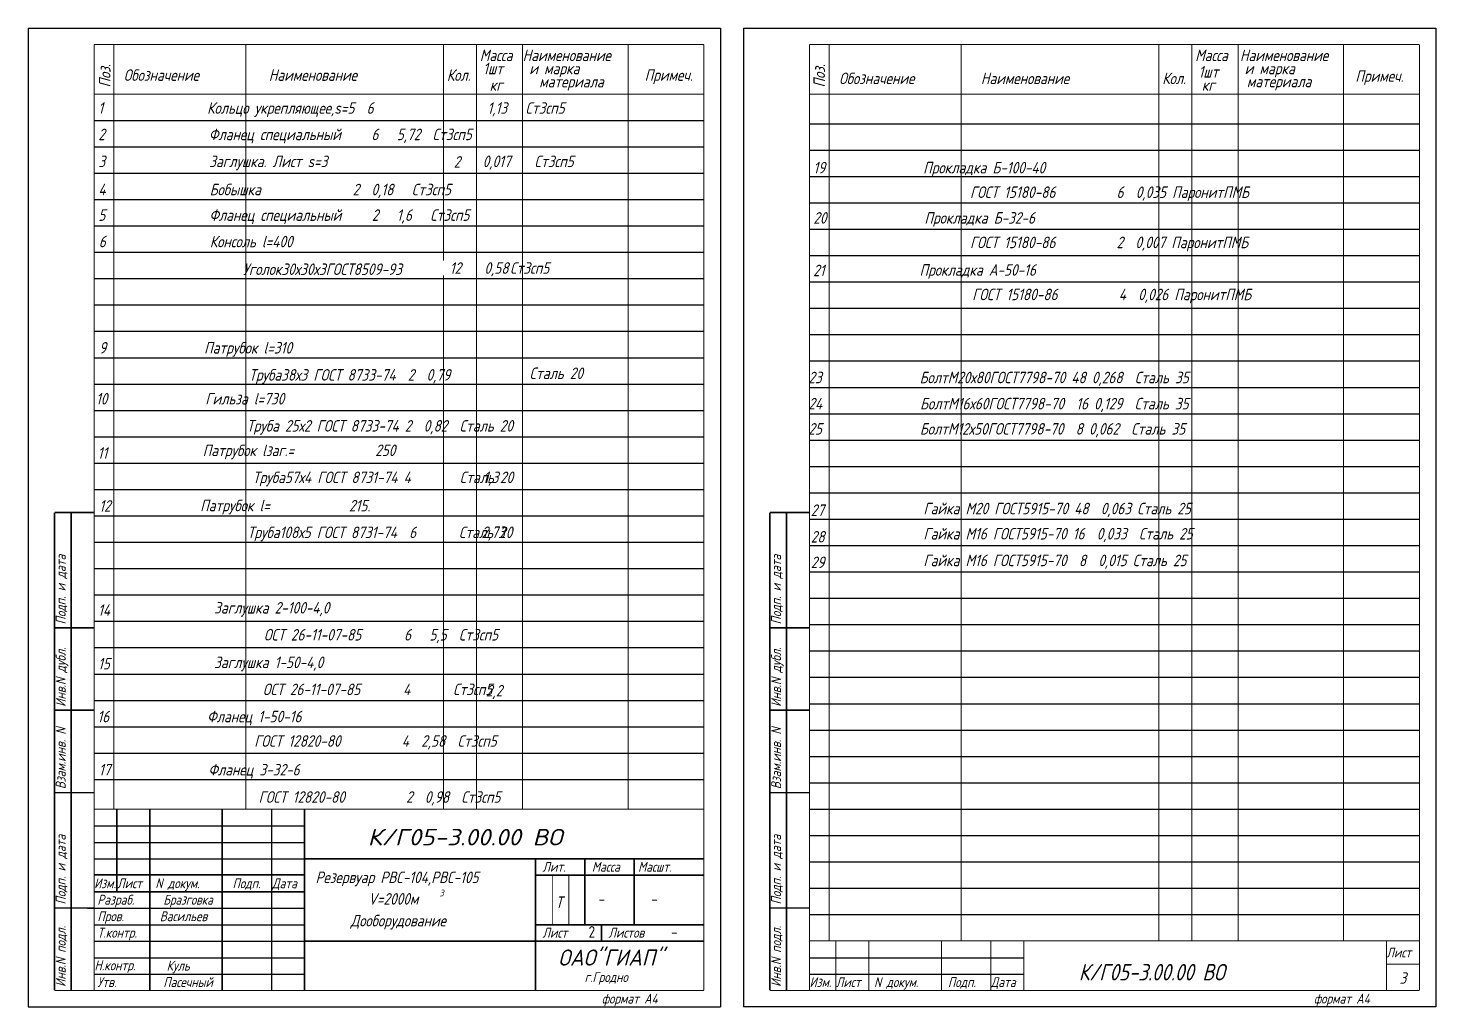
# Model space of a CAD drawing. Extents: x 604 to 1882, y 746 to 1340.
# Drawn here: x 1455.3 to 1882.3, y 1042.8 to 1339.8 of the extents above; entities that cross this region are included whole.
import ezdxf
from ezdxf.enums import TextEntityAlignment as Align

# ---------------------------------------------------------------- set-up
doc = ezdxf.new("R2010")
doc.units = 0
doc.header["$LTSCALE"] = 0.4
doc.header["$MEASUREMENT"] = 0
doc.layers.get('0').update_dxf_attribs({"linetype": 'CONTINUOUS'})
doc.styles.add('ROMANC', font='romanc', dxfattribs={"width": 0.8, "oblique": 15, "height": 3.5})

msp = doc.modelspace()

# ---------------------------------------------------------------- linework, layer by layer
for p, q in [((1455.3357, 1339.78394), (1455.3357, 1042.78394)), ((1455.3357, 1339.78394), (1665.3357, 1339.78394)), ((1665.3357, 1339.78394), (1665.3357, 1042.78394)), ((1672.3357, 1339.78394), (1882.3357, 1339.78394)), ((1672.3357, 1339.78394), (1672.3357, 1042.78394)), ((1882.3357, 1339.78394), (1882.3357, 1042.78394)), ((1475.3357, 1311.78394), (1660.3357, 1311.78394)), ((1692.3357, 1310.78394), (1877.3357, 1310.78394)), ((1475.3357, 1303.78394), (1660.3357, 1303.78394)), ((1692.3357, 1302.78394), (1877.3357, 1302.78394)), ((1475.3357, 1295.78394), (1660.3357, 1295.78394)), ((1692.3357, 1294.78394), (1877.3357, 1294.78394)), ((1475.3357, 1287.78394), (1660.3357, 1287.78394)), ((1692.3357, 1286.78394), (1877.3357, 1286.78394)), ((1475.3357, 1279.78394), (1660.3357, 1279.78394)), ((1692.3357, 1278.78394), (1877.3357, 1278.78394)), ((1475.3357, 1271.78394), (1660.3357, 1271.78394)), ((1692.3357, 1270.78394), (1877.3357, 1270.78394)), ((1475.3357, 1263.78394), (1660.3357, 1263.78394)), ((1692.3357, 1262.78394), (1877.3357, 1262.78394)), ((1475.3357, 1255.78394), (1660.3357, 1255.78394)), ((1692.3357, 1254.78394), (1877.3357, 1254.78394)), ((1475.3357, 1247.78394), (1660.3357, 1247.78394)), ((1692.3357, 1246.78394), (1877.3357, 1246.78394)), ((1475.3357, 1239.78394), (1660.3357, 1239.78394)), ((1692.3357, 1238.78394), (1877.3357, 1238.78394)), ((1475.3357, 1231.78394), (1660.3357, 1231.78394)), ((1692.3357, 1230.78394), (1877.3357, 1230.78394)), ((1475.3357, 1223.78394), (1660.3357, 1223.78394)), ((1692.3357, 1222.78394), (1877.3357, 1222.78394)), ((1475.3357, 1215.78394), (1660.3357, 1215.78394)), ((1692.3357, 1214.78394), (1877.3357, 1214.78394)), ((1475.3357, 1207.78394), (1660.3357, 1207.78394)), ((1692.3357, 1206.78394), (1877.3357, 1206.78394)), ((1475.3357, 1199.78394), (1660.3357, 1199.78394)), ((1692.3357, 1198.78394), (1877.3357, 1198.78394)), ((1475.3357, 1191.78394), (1660.3357, 1191.78394)), ((1692.3357, 1190.78394), (1877.3357, 1190.78394)), ((1475.3357, 1183.78394), (1660.3357, 1183.78394)), ((1692.3357, 1182.78394), (1877.3357, 1182.78394)), ((1475.3357, 1175.78394), (1660.3357, 1175.78394)), ((1692.3357, 1174.78394), (1877.3357, 1174.78394)), ((1475.3357, 1167.78394), (1660.3357, 1167.78394)), ((1692.3357, 1166.78394), (1877.3357, 1166.78394)), ((1475.3357, 1159.78394), (1660.3357, 1159.78394)), ((1692.3357, 1158.78394), (1877.3357, 1158.78394)), ((1475.3357, 1151.78394), (1660.3357, 1151.78394)), ((1692.3357, 1150.78394), (1877.3357, 1150.78394)), ((1475.3357, 1143.78394), (1660.3357, 1143.78394)), ((1692.3357, 1142.78394), (1877.3357, 1142.78394)), ((1475.3357, 1135.78394), (1660.3357, 1135.78394)), ((1692.3357, 1134.78394), (1877.3357, 1134.78394)), ((1475.3357, 1127.78394), (1660.3357, 1127.78394)), ((1692.3357, 1126.78394), (1877.3357, 1126.78394)), ((1475.3357, 1119.78394), (1660.3357, 1119.78394)), ((1692.3357, 1118.78394), (1877.3357, 1118.78394)), ((1475.3357, 1111.78394), (1660.3357, 1111.78394)), ((1692.3357, 1110.78394), (1877.3357, 1110.78394)), ((1692.3357, 1102.78394), (1877.3357, 1102.78394)), ((1475.3357, 1097.70517), (1539.20307, 1097.70517)), ((1692.3357, 1094.78394), (1877.3357, 1094.78394)), ((1475.3357, 1092.70517), (1539.20307, 1092.70517)), ((1475.3357, 1087.70517), (1539.20307, 1087.70517)), ((1692.3357, 1086.78394), (1877.3357, 1086.78394)), ((1692.3357, 1078.78394), (1877.3357, 1078.78394)), ((1473.3357, 1072.70517), (1539.20307, 1072.70517)), ((1475.3357, 1067.70517), (1539.20307, 1067.70517)), ((1692.3357, 1070.78394), (1877.3357, 1070.78394)), ((1475.3357, 1062.70517), (1539.20307, 1062.70517)), ((1475.3357, 1057.70517), (1539.20307, 1057.70517)), ((1692.3357, 1057.70517), (1757.3357, 1057.70517)), ((1475.3357, 1052.70517), (1539.20307, 1052.70517)), ((1692.3357, 1052.70517), (1757.3357, 1052.70517)), ((1455.3357, 1042.78394), (1665.3357, 1042.78394)), ((1882.3357, 1042.78394), (1672.3357, 1042.78394))]:
    msp.add_line(p, q)
for points, const_width in [([(1475.3357, 1334.78394), (1475.3357, 1047.78394)], 0.3), ([(1475.3357, 1334.78394), (1660.3357, 1334.78394)], 0.3), ([(1481.3357, 1334.78394), (1481.3357, 1102.78394)], 0.3), ([(1521.3357, 1334.78394), (1521.3357, 1102.78394)], 0.3), ([(1581.3357, 1334.78394), (1581.3357, 1269.23866)], 0.3), ([(1591.3357, 1334.78394), (1591.3357, 1102.78394)], 0.3), ([(1605.3357, 1334.78394), (1605.3357, 1102.78394)], 0.3), ([(1637.3357, 1334.78394), (1637.3357, 1102.78394)], 0.3), ([(1660.3357, 1334.78394), (1660.3357, 1047.78394)], 0.3), ([(1692.3357, 1334.78394), (1692.3357, 1047.78394)], 0.3), ([(1692.3357, 1334.78394), (1877.3357, 1334.78394)], 0.3), ([(1698.3357, 1334.78394), (1698.3357, 1062.78394)], 0.3), ([(1738.3357, 1334.78394), (1738.3357, 1062.78394)], 0.3), ([(1798.3357, 1334.78394), (1798.3357, 1062.78394)], 0.3), ([(1808.3357, 1334.78394), (1808.3357, 1062.78394)], 0.3), ([(1822.3357, 1334.78394), (1822.3357, 1062.78394)], 0.3), ([(1854.3357, 1334.78394), (1854.3357, 1062.78394)], 0.3), ([(1877.3357, 1334.78394), (1877.3357, 1047.78394)], 0.3), ([(1475.3357, 1319.78394), (1660.3357, 1319.78394)], 0.3), ([(1692.3357, 1319.78394), (1877.3357, 1319.78394)], 0.3), ([(1581.3357, 1264.78378), (1581.3357, 1102.78394)], 0.3), ([(1463.3357, 1192.78394), (1463.3357, 1047.78394)], 0.5), ([(1475.3357, 1192.78394), (1463.3357, 1192.78394)], 0.5), ([(1468.3357, 1047.78394), (1468.3357, 1192.78394)], 0.5), ([(1680.3357, 1192.78394), (1680.3357, 1047.78394)], 0.5), ([(1692.3357, 1192.78394), (1680.3357, 1192.78394)], 0.5), ([(1685.3357, 1047.78394), (1685.3357, 1192.78394)], 0.5), ([(1475.3357, 1157.78394), (1463.3357, 1157.78394)], 0.5), ([(1692.3357, 1157.78394), (1680.3357, 1157.78394)], 0.5), ([(1475.3357, 1132.78394), (1463.3357, 1132.78394)], 0.5), ([(1692.3357, 1132.78394), (1680.3357, 1132.78394)], 0.5), ([(1475.3357, 1107.78394), (1463.3357, 1107.78394)], 0.5), ([(1692.3357, 1107.78394), (1680.3357, 1107.78394)], 0.5), ([(1475.3357, 1102.78394), (1660.3357, 1102.78394)], 0.3), ([(1482.20307, 1102.70517), (1482.20307, 1077.70517)], 0.5), ([(1492.20307, 1102.70517), (1492.20307, 1047.78394)], 0.5), ([(1514.20307, 1102.70517), (1514.20307, 1047.78394)], 0.5), ([(1514.20307, 1102.70517), (1514.20307, 1047.78394)], 0.5), ([(1529.20307, 1102.70517), (1529.20307, 1047.78394)], 0.5), ([(1529.20307, 1102.70517), (1529.20307, 1047.78394)], 0.5), ([(1539.20307, 1102.70517), (1539.20307, 1047.78394)], 0.5), ([(1539.20307, 1087.70517), (1660.3357, 1087.70517)], 0.5), ([(1609.20307, 1087.70517), (1609.20307, 1047.78394)], 0.5), ([(1624.20307, 1087.70517), (1624.20307, 1067.70517)], 0.5), ([(1639.20307, 1087.70517), (1639.20307, 1067.70517)], 0.5), ([(1475.3357, 1082.803), (1539.20307, 1082.803)], 0.5), ([(1609.20307, 1082.70517), (1660.3357, 1082.70517)], 0.5), ([(1614.3357, 1082.78394), (1614.3357, 1067.78394)], 0.3), ([(1619.3357, 1082.78394), (1619.3357, 1067.78394)], 0.3), ([(1475.3357, 1077.70517), (1539.20307, 1077.70517)], 0.5), ([(1475.3357, 1072.78394), (1463.3357, 1072.78394)], 0.5), ([(1692.3357, 1072.78394), (1680.3357, 1072.78394)], 0.5), ([(1609.20307, 1067.70517), (1660.3357, 1067.70517)], 0.5), ([(1629.20307, 1067.70517), (1629.20307, 1062.70517)], 0.5), ([(1539.20307, 1062.70517), (1660.3357, 1062.70517)], 0.5), ([(1692.3357, 1062.78394), (1877.3357, 1062.78394)], 0.3), ([(1700.3357, 1062.78394), (1700.3357, 1047.78394)], 0.3), ([(1710.3357, 1062.78394), (1710.3357, 1047.78394)], 0.3), ([(1732.3357, 1062.78394), (1732.3357, 1047.78394)], 0.3), ([(1747.3357, 1062.78394), (1747.3357, 1047.78394)], 0.3), ([(1757.3357, 1062.78394), (1757.3357, 1047.78394)], 0.3), ([(1867.3357, 1062.78394), (1867.3357, 1047.78394)], 0.3), ([(1877.3357, 1055.78394), (1867.3357, 1055.78394)], 0.3), ([(1463.3357, 1047.78394), (1660.3357, 1047.78394)], 0.3), ([(1680.3357, 1047.78394), (1877.3357, 1047.78394)], 0.3)]:
    msp.add_lwpolyline(points, dxfattribs=dict(const_width=const_width))

# ---------------------------------------------------------------- texts
at = {"style": 'ROMANC', "oblique": 15, "width": 0.8}
for s, height, p in [('Масса', 3.5, (1592.3357, 1329.78394)), ('Наименование', 3.5, (1605.3357, 1329.78394)), ('Масса', 3.5, (1809.3357, 1329.78394)), ('Наименование', 3.5, (1822.91693, 1329.78394)), ('1шт', 3.5, (1593.3357, 1325.78394)), ('и марка', 3.5, (1607.3357, 1325.78394)), ('1шт', 3.5, (1810.3357, 1324.78394)), ('и марка ', 3.5, (1824.3357, 1325.78394)), ('Обозначение', 3.5, (1484.3357, 1323.78394)), ('Наименование', 3.5, (1528.3357, 1323.78394)), ('Кол.', 3.5, (1582.3357, 1323.78394)), ('материала', 3.5, (1610.3357, 1321.78394)), ('Примеч.', 3.5, (1642.3357, 1323.78394)), ('Обозначение', 3.5, (1701.3357, 1322.78394)), ('Наименование', 3.5, (1744.3357, 1322.78394)), ('Кол.', 3.5, (1799.3357, 1322.78394)), ('материала', 3.5, (1824.98101, 1321.8473)), ('Примеч.', 3.5, (1857.91693, 1323.49285)), ('кг', 3.5, (1595.3357, 1320.78394)), ('кг', 3.5, (1811.3357, 1320.78394)), ('1                 Кольцо укрепляющее,s=5  6', 3.5, (1476.59496, 1313.79326)), ('1,13   Ст3сп5', 3.5, (1594.65496, 1313.79326)), ('2                 Фланец специальный     6   5,72  Ст3сп5', 3.5, (1476.60567, 1305.78352)), ('3                 Заглушка. Лист s=3           ', 3.5, (1476.63275, 1297.60226)), ('2', 3.5, (1584.41809, 1297.45289)), ('0,017', 3.5, (1593.20205, 1297.60226)), ('Ст3сп5', 3.5, (1608.92694, 1297.60226)), ('19                Прокладка Б-100-40', 3.5, (1693.50857, 1295.69748)), ('4                 Бобышка               2  0,18   Ст3сп5', 3.5, (1476.63275, 1289.06188)), ('ГОСТ 15180-86          6  0,035 ПаронитПМБ', 3.5, (1741.03763, 1288.25392)), ('5                 Фланец специальный     2   1,6   Ст3сп5', 3.5, (1476.60567, 1281.29286)), ('20                Прокладка Б-32-6', 3.5, (1693.50857, 1280.4559)), ('6                 Консоль l=400', 3.5, (1476.76198, 1273.27678)), ('ГОСТ 15180-86          2  0,007 ПаронитПМБ', 3.5, (1741.03763, 1273.01234)), ('Уголок30х30х3ГОСТ8509-93', 3.5, (1520.53488, 1264.87805)), ('12        Ст3сп5', 3.5, (1583.21767, 1265.228)), ('0,58 ', 3.5, (1593.72316, 1265.228)), ('21', 3.5, (1693.43232, 1264.49951)), ('                 Прокладка А-50-16', 3.5, (1694.16725, 1264.65829)), ('ГОСТ 15180-86          4  0,026 ПаронитПМБ', 3.5, (1741.6963, 1257.21474)), ('9                Патрубок l=310', 3.5, (1476.86203, 1241.03166)), ('Труба38х3 ГОСТ 8733-74  2  0,79   ', 3.5, (1522.31914, 1232.81624)), ('Сталь 20', 3.5, (1607.43033, 1233.2995)), (' 23                БолтМ20х80ГОСТ7798-70 48 0,268  Сталь 35', 3.5, (1690.14308, 1232.01916)), ('10                Гильза l=730', 3.5, (1475.89486, 1225.56734)), (' 24                БолтМ16х60ГОСТ7798-70  16 0,129  Сталь 35', 3.5, (1690.14308, 1224.08703)), ('Труба 25х2 ГОСТ 8733-74 2  0,82  Сталь 20', 3.5, (1521.63983, 1217.35192)), (' 25                БолтМ12х50ГОСТ7798-70  8 0,062  Сталь 35', 3.5, (1690.14308, 1216.43819)), ('                  Патрубок lзаг.=', 3.5, (1474.8638, 1209.89929)), ('250', 3.5, (1560.6038, 1209.92929)), ('11', 3.5, (1476.41179, 1209.11983)), ('Труба57х4 ГОСТ 8731-74 4        Сталь 20', 3.5, (1523.4538, 1201.70929)), ('1,3', 3.5, (1593.4838, 1201.71929)), ('12', 3.5, (1476.87689, 1193.04606)), ('                  Патрубок l=', 3.5, (1474.09542, 1193.17615)), ('215.', 3.5, (1552.64542, 1193.12615)), ('                  Гайка М20 ГОСТ5915-70 48  0,063 Сталь 25', 3.5, (1693.47533, 1192.25572)), ('27', 3.5, (1692.73696, 1191.75777)), ('Труба108х5 ГОСТ 8731-74  6       Сталь 20', 3.5, (1521.86542, 1185.02615)), ('2,73', 3.5, (1592.85542, 1185.06615)), ('28', 3.5, (1692.73696, 1183.68722)), ('                  Гайка М16 ГОСТ5915-70 16  0,033  Сталь 25', 3.5, (1693.47533, 1184.60687)), ('29', 3.5, (1692.73696, 1175.91557)), ('                  Гайка М16 ГОСТ5915-70  8  0,015 Сталь 25', 3.5, (1693.47533, 1176.5081)), ('14', 3.5, (1476.52695, 1161.42766)), ('                Заглушка 2-100-4,0', 3.5, (1482.03576, 1162.14073)), ('ОСТ 26-11-07-85       6   5,5  Ст3сп5', 3.5, (1526.85569, 1153.94952)), ('15', 3.5, (1476.52695, 1145.16926)), ('                Заглушка 1-50-4,0', 3.5, (1482.03576, 1145.56354)), ('ОСТ 26-11-07-85       4       Ст3сп5', 3.5, (1526.53668, 1137.37233)), ('2,2', 3.5, (1594.18744, 1136.98235)), ('16                Фланец 1-50-16', 3.5, (1476.34208, 1129.1313)), ('ГОСТ 12820-80          4  2,58  Ст3сп5', 3.5, (1523.91669, 1121.71641)), ('17                Фланец 3-32-6', 3.5, (1476.77854, 1112.99301)), ('ГОСТ 12820-80          2  0,98  Ст3сп5', 3.5, (1525.22608, 1104.70578)), ('Лит.', 3, (1611.3357, 1083.78394)), ('Масса', 3, (1626.3357, 1083.78394)), ('Масшт.', 3, (1640.3357, 1083.78394)), ('Изм.', 3, (1475.3357, 1078.78394)), ('Лист', 3, (1482.3357, 1078.78394)), (' N докум.', 3, (1492.3357, 1078.78394)), ('Подп.', 3, (1517.3357, 1078.78394)), ('Дата', 3, (1529.3357, 1078.78394)), ('Резервуар РВС-104,РВС-105', 3.5, (1542.5057, 1080.33394)), ('Разраб.', 3, (1476.3357, 1073.78394)), ('  V=2000м', 3.5, (1554.7957, 1073.80394)), ('3', 2, (1580.1357, 1076.32394)), ('Т', 3.5, (1615.3357, 1072.78394)), ('Пров.', 3, (1476.3357, 1068.78394)), ('Васильев', 3, (1495.2657, 1068.78394)), ('Дооборудование', 3.5, (1553.1457, 1067.20394)), ('Т.контр.', 3, (1476.3357, 1063.78394)), ('Лист', 3, (1611.3357, 1063.78394)), ('Листов', 3, (1631.3357, 1063.78394)), ('Лист', 3, (1867.3357, 1057.78394)), ('Н.контр.', 3, (1475.4457, 1053.88394)), ('Куль', 3, (1497.3357, 1053.78394)), ('К/Г05-3.00.00 ВО', 5, (1774.0257, 1050.80394)), ('Утв.', 3, (1476.3357, 1048.78394)), ('г.Гродно', 3, (1624.1157, 1050.30394)), ('Изм.', 3, (1692.3357, 1048.78394)), ('Лист', 3, (1700.3357, 1048.78394)), (' N докум.', 3, (1710.3357, 1048.78394)), ('Подп.', 3, (1734.3357, 1048.78394)), ('Дата', 3, (1747.3357, 1048.78394)), ('3', 3.5, (1871.3357, 1049.78394)), ('формат А4', 3, (1629.3357, 1043.78394)), ('формат А4', 3, (1845.3357, 1043.78394))]:
    msp.add_text(s, height=height, dxfattribs=at).set_placement(p)
for s, height, p in [('Поз.', 3.5, (1480.3357, 1321.78394)), ('Поз.', 3.5, (1697.04509, 1321.78394)), ('Подп. и дата', 3, (1466.72274, 1158.83873)), ('Подп. и дата', 3, (1683.72274, 1158.83873)), ('Инв.N дубл.', 3, (1466.72274, 1133.83873)), ('Инв.N дубл.', 3, (1683.72274, 1133.83873)), ('Взам.инв. N', 3, (1466.72274, 1108.83873)), ('Взам.инв. N', 3, (1683.72274, 1108.83873)), ('Подп. и дата', 3, (1466.72274, 1073.83873)), ('Подп. и дата', 3, (1683.72274, 1073.83873)), ('Инв.N подл.', 3, (1466.72274, 1048.83873)), ('Инв.N подл.', 3, (1683.72274, 1048.83873))]:
    msp.add_text(s, height=height, rotation=90, dxfattribs=at).set_placement(p)
for s, height, p, p2 in [('К/Г05-3.00.00 ВО', 4.9959677, (1558.3357, 1091.78394), (1617.3357, 1091.78394)), ('ОАО"ГИАП"', 4.883721, (1616.1157, 1055.30394), (1648.1157, 1055.30394))]:
    msp.add_text(s, height=height, dxfattribs=at).set_placement(p, p2, align=Align.ALIGNED)
at = {"style": 'ROMANC', "oblique": 15}
for s, width, p, p2 in [('Бразговка', 0.681818, (1496.3357, 1073.78394), (1511.3357, 1073.78394)), ('Пасечный', 0.65625, (1496.3357, 1048.78394), (1511.3357, 1048.78394))]:
    msp.add_text(s, height=3, dxfattribs=dict(at, width=width)).set_placement(p, p2, align=Align.FIT)
at = {"style": 'ROMANC', "width": 0.8}
for s, p in [('-', (1628.3357, 1073.78394)), ('-', (1644.3357, 1073.78394)), ('2', (1625.3357, 1063.78394)), ('-', (1650.3357, 1063.78394))]:
    msp.add_text(s, height=3.5, dxfattribs=at).set_placement(p)

doc.saveas('drawing.dxf')
